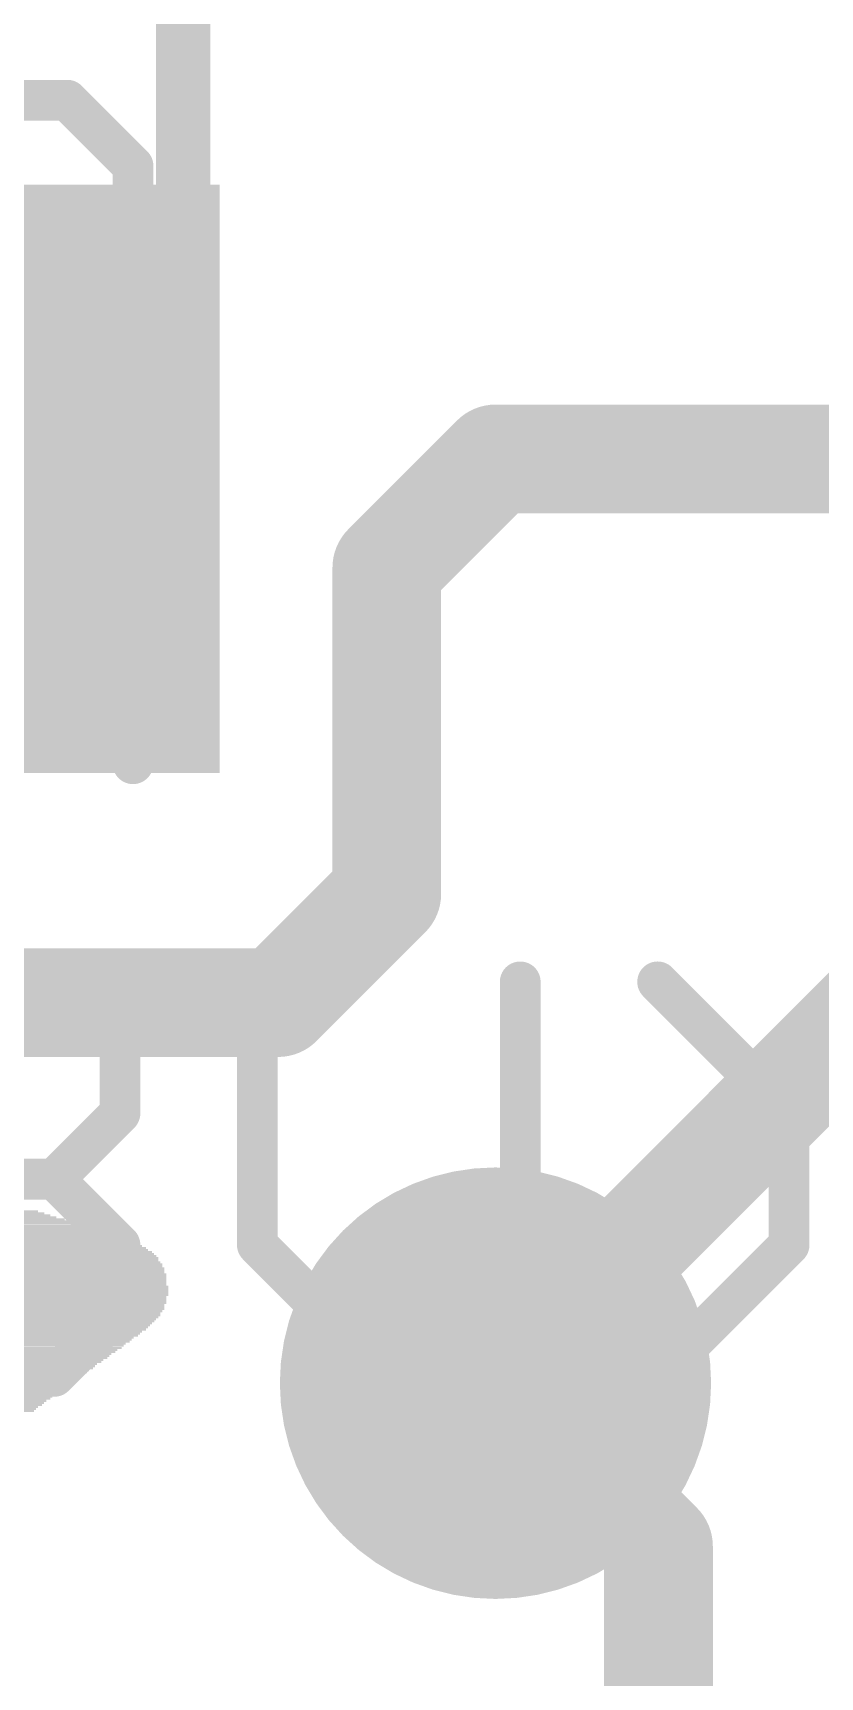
# Model space of a CAD drawing. Extents: x -0.8 to 51.2, y -0.4 to 23.4.
# Drawn here: x 23.011 to 24.483, y 14.589 to 17.662 of the extents above; entities that cross this region are included whole.
import ezdxf

# ---------------------------------------------------------------- set-up
doc = ezdxf.new("R2010")
doc.units = 0
for name, color, linetype in [('1', 12, 'CONTINUOUS'), ('16', 132, 'CONTINUOUS'), ('18', 110, 'CONTINUOUS'), ('21', 40, 'CONTINUOUS'), ('27', 53, 'CONTINUOUS'), ('51', 253, 'CONTINUOUS')]:
    doc.layers.add(name, color=color, linetype=linetype)

# ---------------------------------------------------------------- blocks, each defined once
blk = doc.blocks.new('RECT')
blk.add_solid([(-0.5, -0.5), (0.5, -0.5), (-0.5, 0.5), (0.5, 0.5)])
blk = doc.blocks.new('ROUNDV')
at = {"const_width": 0.5}
blk.add_lwpolyline([(0, -0.25, 1), (0, 0.25, 1), (0, -0.25)], format="xyb", dxfattribs=at)

msp = doc.modelspace()

# ---------------------------------------------------------------- linework, layer by layer
at = {"layer": '1'}
for points, const_width in [([(22.86, 16.8284), (19.6533, 16.8284)], 0.4064), ([(23.876, 16.8656), (23.6728, 16.6624)], 0.2032), ([(23.9776, 16.8656), (23.876, 16.8656)], 0.2032), ([(25.7048, 16.8656), (23.9776, 16.8656)], 0.2032), ([(23.6728, 16.6624), (23.6728, 16.0528)], 0.2032), ([(24.892, 16.1544), (23.876, 15.1384)], 0.2032), ([(23.6728, 16.0528), (23.4696, 15.8496)], 0.2032), ([(23.4696, 15.8496), (22.6568, 15.8496)], 0.2032)]:
    msp.add_lwpolyline(points, dxfattribs=dict(at, const_width=const_width))
for points, const_width in [([(22.86, 16.7268, 1), (22.86, 16.93)], 0.2032), ([(23.876, 16.9164, 1), (23.876, 16.8148)], 0.1016), ([(23.9119, 16.8297, 1), (23.8401, 16.9015)], 0.1016), ([(23.9776, 16.9164, 1), (23.9776, 16.8148)], 0.1016), ([(23.9776, 16.8148, 1), (23.9776, 16.9164)], 0.1016), ([(23.7236, 16.6624, 1), (23.622, 16.6624)], 0.1016), ([(23.6369, 16.6983, 1), (23.7087, 16.6265)], 0.1016), ([(23.7087, 16.0169, 1), (23.6369, 16.0887)], 0.1016), ([(23.622, 16.0528, 1), (23.7236, 16.0528)], 0.1016), ([(23.4696, 15.7988, 1), (23.4696, 15.9004)], 0.1016), ([(23.4337, 15.8855, 1), (23.5055, 15.8137)], 0.1016), ([(23.8401, 15.1743, 1), (23.9119, 15.1025)], 0.1016)]:
    msp.add_lwpolyline(points, format="xyb", dxfattribs=dict(at, const_width=const_width))
at = {"layer": '16', "const_width": 0.2032}
for points in [[(24.1808, 14.8336), (23.876, 15.1384)], [(24.1808, 14.3256), (24.1808, 14.8336)]]:
    msp.add_lwpolyline(points, dxfattribs=at)
at = {"layer": '16', "const_width": 0.1016}
for points in [[(23.9119, 15.1743, 1), (23.8401, 15.1025)], [(24.2316, 14.8336, 1), (24.13, 14.8336)], [(24.1449, 14.7977, 1), (24.2167, 14.8695)]]:
    msp.add_lwpolyline(points, format="xyb", dxfattribs=at)
at = {"layer": '27', "const_width": 0.0762}
for points in [[(22.5839, 17.5359), (23.0754, 17.5359)], [(23.0754, 17.0445), (22.5839, 17.5359)], [(23.0754, 17.5359), (23.1983, 17.4131)], [(23.1983, 17.4131), (23.1983, 17.1673)], [(23.1983, 17.1673), (23.0754, 17.0445)], [(23.0754, 17.0445), (22.5839, 17.0445)], [(23.1983, 16.296), (23.1983, 16.7875)], [(22.4611, 16.5418), (23.1983, 16.5418)], [(22.8052, 15.8883), (23.051, 15.8883)], [(23.051, 15.8883), (23.1738, 15.7655)], [(23.4308, 15.8883), (23.4308, 15.3968)], [(23.9223, 15.3968), (23.9223, 15.8883)], [(24.4249, 15.6426), (24.1792, 15.8883)], [(23.1738, 15.7655), (23.1738, 15.6426)], [(23.1738, 15.6426), (23.051, 15.5197)], [(24.4249, 15.3968), (24.4249, 15.6426)], [(23.051, 15.5197), (22.9281, 15.5197)], [(23.051, 15.5197), (23.1738, 15.3968)], [(23.1738, 15.3968), (23.1738, 15.274)], [(23.4308, 15.3968), (23.6765, 15.1511)], [(23.6765, 15.1511), (23.9223, 15.3968)], [(24.1792, 15.1511), (24.4249, 15.3968)], [(23.1738, 15.274), (23.051, 15.1511)], [(23.051, 15.1511), (22.8052, 15.1511)]]:
    msp.add_lwpolyline(points, dxfattribs=at)
at = {"layer": '27', "const_width": 0.0381}
for points in [[(23.0889, 17.5494, 1), (23.062, 17.5225)], [(23.0754, 17.5169, 1), (23.0754, 17.555)], [(23.2173, 17.4131, 1), (23.1792, 17.4131)], [(23.1848, 17.3996, 1), (23.2118, 17.4265)], [(23.1792, 17.1673, 1), (23.2173, 17.1673)], [(23.2118, 17.1539, 1), (23.1848, 17.1808)], [(23.062, 17.0579, 1), (23.0889, 17.031)], [(23.062, 17.031, 1), (23.0889, 17.0579)], [(23.0754, 17.0254, 1), (23.0754, 17.0635)], [(23.2173, 16.7875, 1), (23.1792, 16.7875)], [(23.1983, 16.5227, 1), (23.1983, 16.5608)], [(23.1792, 16.296, 1), (23.2173, 16.296)], [(23.0644, 15.9018, 1), (23.0375, 15.8749)], [(23.051, 15.8693, 1), (23.051, 15.9074)], [(23.4498, 15.8883, 1), (23.4117, 15.8883)], [(23.9413, 15.8883, 1), (23.9032, 15.8883)], [(24.1927, 15.9018, 1), (24.1657, 15.8749)], [(23.1929, 15.7655, 1), (23.1548, 15.7655)], [(23.1604, 15.752, 1), (23.1873, 15.7789)], [(23.1873, 15.6291, 1), (23.1604, 15.6561)], [(24.444, 15.6426, 1), (24.4059, 15.6426)], [(24.4115, 15.6291, 1), (24.4384, 15.6561)], [(23.1548, 15.6426, 1), (23.1929, 15.6426)], [(23.0644, 15.5332, 1), (23.0375, 15.5062)], [(23.0375, 15.5332, 1), (23.0644, 15.5062)], [(23.051, 15.5007, 1), (23.051, 15.5388)], [(23.1929, 15.3968, 1), (23.1548, 15.3968)], [(23.1604, 15.3834, 1), (23.1873, 15.4103)], [(23.4442, 15.4103, 1), (23.4173, 15.3834)], [(23.9357, 15.3834, 1), (23.9088, 15.4103)], [(24.4384, 15.3834, 1), (24.4115, 15.4103)], [(23.4117, 15.3968, 1), (23.4498, 15.3968)], [(23.9032, 15.3968, 1), (23.9413, 15.3968)], [(24.4059, 15.3968, 1), (24.444, 15.3968)], [(23.1873, 15.2605, 1), (23.1604, 15.2874)], [(23.1548, 15.274, 1), (23.1929, 15.274)], [(23.0375, 15.1646, 1), (23.0644, 15.1376)], [(23.051, 15.1321, 1), (23.051, 15.1702)], [(23.663, 15.1646, 1), (23.69, 15.1376)], [(23.663, 15.1376, 1), (23.69, 15.1646)], [(24.1657, 15.1646, 1), (24.1927, 15.1376)]]:
    msp.add_lwpolyline(points, format="xyb", dxfattribs=at)
at = {"layer": '51', "const_width": 0.1016}
msp.add_lwpolyline([(23.292, 18.0344), (23.292, 17.3224)], dxfattribs=at)
at = {"layer": '51', "const_width": 0.0508}
msp.add_lwpolyline([(23.2666, 17.3224, 1), (23.3174, 17.3224)], format="xyb", dxfattribs=at)

# ---------------------------------------------------------------- block references
at = {"layer": '1', "xscale": 1.1, "rotation": 270}
msp.add_blockref('RECT', (22.86, 16.8284), dxfattribs=at)
at = {"layer": '18', "xscale": 0.8064, "yscale": 0.8064}
msp.add_blockref('ROUNDV', (23.876, 15.1384), dxfattribs=at)
msp.add_blockref('ROUNDV', (23.876, 15.1384), dxfattribs=at)
at = {"layer": '21'}
for p, xscale, yscale in [((22.6759, 15.4559), 0.7125, 0.0038), ((22.6721, 15.4597), 0.6973, 0.0038), ((22.5749, 15.4521), 0.9372, 0.0038), ((22.5806, 15.4483), 0.9486, 0.0038), ((22.5883, 15.4445), 0.9639, 0.0038), ((22.5939, 15.4407), 0.9753, 0.0038), ((22.5997, 15.4369), 0.9867, 0.0039), ((22.6054, 15.433), 0.9982, 0.0038), ((22.6111, 15.4292), 1.0096, 0.0038), ((22.6168, 15.4254), 1.021, 0.0038), ((22.6568, 15.3949), 1.1164, 0.0038), ((22.6206, 15.4216), 1.0364, 0.0038), ((22.6263, 15.4178), 1.0478, 0.0038), ((22.6339, 15.414), 1.063, 0.0038), ((22.6396, 15.4102), 1.0745, 0.0038), ((22.6454, 15.4064), 1.0859, 0.0038), ((22.6548, 15.3988), 1.1049, 0.0039), ((22.6492, 15.4026), 1.0935, 0.0038), ((22.6682, 15.3759), 1.1468, 0.0038), ((22.6701, 15.3721), 1.1506, 0.0038), ((22.6701, 15.3683), 1.1506, 0.0038), ((22.6721, 15.3645), 1.1545, 0.0038), ((22.6606, 15.3911), 1.124, 0.0038), ((22.6625, 15.3873), 1.1278, 0.0038), ((22.6663, 15.3835), 1.1354, 0.0038), ((22.6682, 15.3797), 1.1392, 0.0038), ((22.6721, 15.334), 1.1773, 0.0038), ((22.6721, 15.3454), 1.1697, 0.0038), ((22.674, 15.3416), 1.1735, 0.0038), ((22.674, 15.3378), 1.1735, 0.0038), ((22.6721, 15.3607), 1.1621, 0.0039), ((22.6721, 15.3568), 1.1621, 0.0038), ((22.674, 15.353), 1.1659, 0.0038), ((22.674, 15.3492), 1.1659, 0.0038), ((22.6683, 15.3073), 1.1925, 0.0038), ((22.6683, 15.3035), 1.1925, 0.0038), ((22.6701, 15.3149), 1.1887, 0.0038), ((22.6701, 15.3111), 1.1887, 0.0038), ((22.6701, 15.3264), 1.1811, 0.0038), ((22.6701, 15.3226), 1.1811, 0.0039), ((22.6721, 15.3187), 1.1849, 0.0038), ((22.6721, 15.3302), 1.1773, 0.0038), ((22.653, 15.273), 1.2002, 0.0038), ((22.6568, 15.2806), 1.2002, 0.0038), ((22.6568, 15.2768), 1.2002, 0.0038), ((22.6587, 15.2845), 1.1964, 0.0039), ((22.6625, 15.2921), 1.1964, 0.0038), ((22.6625, 15.2883), 1.1964, 0.0038), ((22.6645, 15.2997), 1.1925, 0.0038), ((22.6645, 15.2959), 1.1925, 0.0038), ((22.5444, 15.2464), 1.3716, 0.0039), ((22.6301, 15.2502), 1.2078, 0.0038), ((22.6359, 15.254), 1.2039, 0.0038), ((22.6396, 15.2578), 1.2039, 0.0038), ((22.6435, 15.2616), 1.2039, 0.0038), ((22.6473, 15.2654), 1.204, 0.0038), ((22.6492, 15.2692), 1.2002, 0.0038), ((22.8016, 15.2425), 0.8496, 0.0038), ((22.8092, 15.2387), 0.8268, 0.0038), ((22.8111, 15.2349), 0.8078, 0.0038), ((22.8131, 15.2311), 0.7963, 0.0038), ((22.8149, 15.2273), 0.7848, 0.0038), ((22.8149, 15.2235), 0.7696, 0.0038), ((22.8149, 15.2197), 0.762, 0.0038), ((22.8149, 15.2159), 0.7544, 0.0038), ((22.813, 15.2121), 0.743, 0.0038), ((22.813, 15.2083), 0.7354, 0.0039), ((22.7902, 15.1778), 0.6973, 0.0038), ((22.8111, 15.2044), 0.7316, 0.0038), ((22.8072, 15.2006), 0.7239, 0.0038), ((22.8054, 15.1968), 0.7201, 0.0038), ((22.7996, 15.1892), 0.7087, 0.0038), ((22.7978, 15.1854), 0.7049, 0.0038), ((22.8016, 15.193), 0.7125, 0.0038), ((22.794, 15.1816), 0.6973, 0.0038), ((22.754, 15.1473), 0.6858, 0.0038), ((22.7578, 15.1511), 0.6858, 0.0038), ((22.7635, 15.1549), 0.682, 0.0038), ((22.7692, 15.1587), 0.6858, 0.0038), ((22.773, 15.1625), 0.6858, 0.0038), ((22.7787, 15.1663), 0.6896, 0.0038), ((22.7844, 15.174), 0.6934, 0.0038), ((22.7825, 15.1702), 0.6896, 0.0039), ((22.6987, 15.1168), 0.7124, 0.0038), ((22.7064, 15.1206), 0.7049, 0.0038), ((22.714, 15.1244), 0.6973, 0.0038), ((22.7216, 15.1282), 0.6972, 0.0038), ((22.7273, 15.1321), 0.6934, 0.0039), ((22.7368, 15.1359), 0.6896, 0.0038), ((22.7406, 15.1397), 0.6896, 0.0038), ((22.7463, 15.1435), 0.6858, 0.0038), ((22.1577, 15.0978), 1.7412, 0.0038), ((22.1577, 15.094), 1.726, 0.0039), ((22.1595, 15.0901), 1.7145, 0.0038), ((22.1615, 15.0863), 1.703, 0.0038), ((22.6473, 15.1016), 0.7696, 0.0038), ((22.6644, 15.1054), 0.743, 0.0038), ((22.6777, 15.1092), 0.7315, 0.0038), ((22.6873, 15.113), 0.7201, 0.0038)]:
    msp.add_blockref('RECT', p, dxfattribs=dict(at, xscale=xscale, yscale=yscale))
at = {"layer": '51', "xscale": 0.5001, "yscale": 0.95, "rotation": 270}
msp.add_blockref('RECT', (22.8651, 17.0982), dxfattribs=at)

doc.saveas('drawing.dxf')
